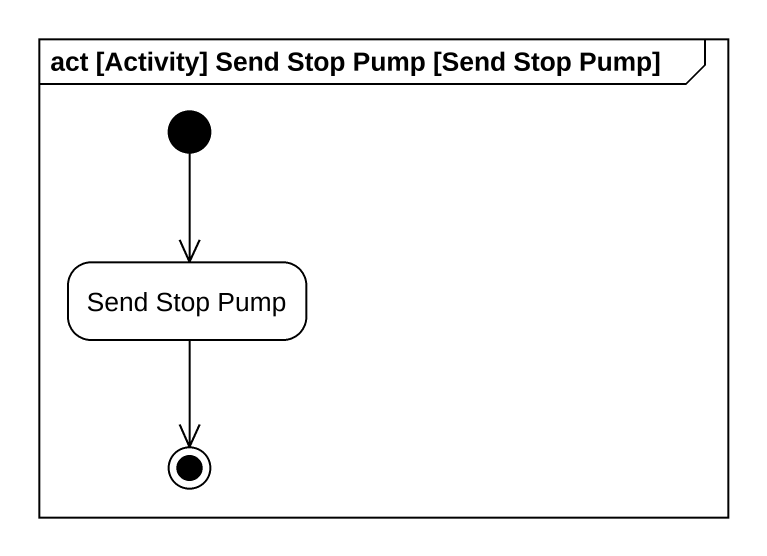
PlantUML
@startuml
mainframe act [Activity] Send Stop Pump [Send Stop Pump]
hide empty description
state "Send Stop Pump" as Send_Stop_Pump
[*] --> Send_Stop_Pump
Send_Stop_Pump --> [*]
@enduml
